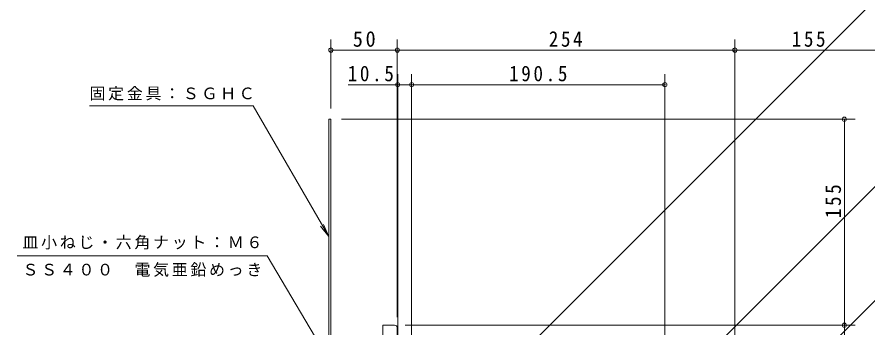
# Model space of a CAD drawing. Units: millimetres, scale not verified. Extents: x -514 to 462, y -549 to 533.
# Drawn here: x -514 to 126, y -84 to 150 of the extents above; entities that cross this region are included whole.
import ezdxf

# ---------------------------------------------------------------- set-up
doc = ezdxf.new("R2010")
doc.units = ezdxf.units.MM
doc.header["$LTSCALE"] = 4
doc.header["$PDMODE"] = 32
doc.header["$PDSIZE"] = 3.2
for name, color, linetype, lineweight in [('0-0_通り芯', 4, 'Continuous', 9), ('0-4_その他', 7, 'Continuous', 9), ('0-5_寸法', 7, 'Continuous', 9), ('0-8', 2, 'Continuous', 9)]:
    doc.layers.add(name, color=color, linetype=linetype, lineweight=lineweight)
doc.styles.add('ＭＳ ゴシック', font='')
doc.styles.get('ＭＳ ゴシック').set_extended_font_data('MS Gothic')

msp = doc.modelspace()

# ---------------------------------------------------------------- linework, layer by layer
at = {"layer": '0-0_通り芯'}
for p, q in [((-239.041, -82.323), (-239.041, -132.99)), ((-230.041, -82.323), (-239.041, -82.323)), ((-228.041, -184.985), (-228.041, -84.323))]:
    msp.add_line(p, q, dxfattribs=at)
msp.add_arc((-230.041, -84.323), 2, 0, 90, dxfattribs=at)
at = {"layer": '0-4_その他'}
for p, q in [((-278.04, 132.677), (-278.04, 80.677)), ((-228.041, 132.677), (-228.041, -76.323)), ((25.959, 132.677), (25.959, -330.323)), ((-278.04, 124.677), (-228.041, 124.677)), ((-228.041, 124.677), (25.959, 124.677)), ((25.959, 124.677), (180.959, 124.677)), ((-227.743, 106.677), (-227.743, -129.309)), ((-217.243, 106.677), (-217.243, -128.026)), ((-26.743, 106.677), (-26.743, -317.526)), ((-227.743, 98.677), (-265.031, 98.677)), ((-227.743, 98.677), (-217.243, 98.677)), ((-217.243, 98.677), (-26.743, 98.677)), ((116.317, 72.677), (-270.04, 72.677)), ((108.317, -82.323), (108.317, 72.677)), ((116.317, -82.323), (-222.041, -82.323)), ((108.317, -336.323), (108.317, -82.323))]:
    msp.add_line(p, q, dxfattribs=at)
for p in [(-278.04, 124.677), (-228.041, 124.677), (25.959, 124.677), (-227.743, 98.677), (-217.243, 98.677), (-26.743, 98.677), (108.317, 72.677), (108.317, -82.323)]:
    msp.add_point(p, dxfattribs=at)
at = {"layer": '0-5_寸法'}
for p, q in [((-209.155, -178.005), (145.632, 176.782)), ((-183.626, -293.017), (195.721, 86.33)), ((-459.506, 82.705), (-336.438, 82.705)), ((-279.641, -15.671), (-336.438, 82.705)), ((-90.556, -285.712), (195.721, 0.565)), ((-279.641, -15.671), (-285.728, -7.737)), ((-279.641, -15.671), (-283.467, -6.432))]:
    msp.add_line(p, q, dxfattribs=at)
msp.add_lwpolyline([(-279.121, -109.323), (-325.97, -30.065), (-514.155, -30.065)], dxfattribs=at)
at = {"layer": '0-8'}
for p, q in [((-279.641, 72.677), (-278.04, 72.677)), ((-279.641, 72.677), (-279.641, -287.323)), ((-278.04, 72.677), (-278.04, -287.323))]:
    msp.add_line(p, q, dxfattribs=at)

# ---------------------------------------------------------------- texts
at = {"layer": '0-4_その他', "color": 2, "char_height": 11.73, "attachment_point": 7, "style": 'ＭＳ ゴシック'}
for s, insert in [('\\T1.27;\\W0.95;50', (-261.54, 127.077)), ('\\T1.27;\\W0.9;254', (-114.041, 127.077)), ('\\T1.27;\\W0.9;155', (68.742, 127.077)), ('\\T1.28;\\W0.9;10.5', (-265.405, 101.077)), ('\\T1.28;\\W0.9;190.5', (-143.993, 101.077))]:
    msp.add_mtext(s, dxfattribs=dict(at, insert=insert))
at = {"layer": '0-4_その他', "color": 2, "insert": (105.917, -1.727), "char_height": 11.73, "attachment_point": 7, "rotation": 90, "style": 'ＭＳ ゴシック'}
msp.add_mtext('\\T1.27;\\W0.9;155', dxfattribs=at)
at = {"layer": '0-5_寸法', "char_height": 8.798, "attachment_point": 7, "style": 'ＭＳ ゴシック'}
for s, insert in [('\\T1.17;固定金具：ＳＧＨＣ', (-459.622, 86.7)), ('\\T1.17;皿小ねじ・六角ナット：Ｍ６', (-510.063, -25.361)), ('\\T1.17;ＳＳ４００\u3000電気亜鉛めっき', (-510.063, -45.963))]:
    msp.add_mtext(s, dxfattribs=dict(at, insert=insert))

doc.saveas('drawing.dxf')
